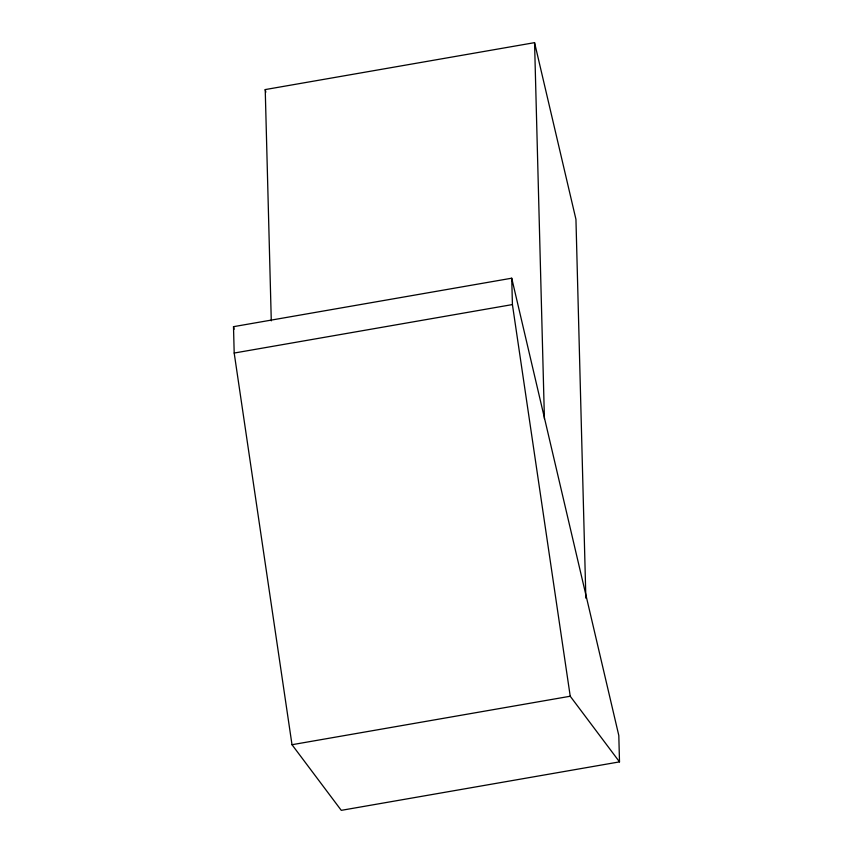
<?xml version="1.0" encoding="UTF-8"?>
<svg xmlns="http://www.w3.org/2000/svg" width="853" height="853" viewBox="0 0 853 853"><rect width="100%" height="100%" fill="white"/><g stroke="black" fill="none" stroke-linecap="round" stroke-linejoin="round"><path stroke-width="1.28" d="M271.286 320.856L265.23 89.576L534.564 42.65L575.946 219.36L585.862 598.188M233.498 326.678L511.725 278.206L618.809 735.521L619.502 761.878L341.275 810.35L292.003 744.712L234.191 353.046L233.498 326.678L234.106 329.269M234.191 353.046L512.418 304.574L511.725 278.206M292.003 744.712L570.23 696.24L619.502 761.878M265.23 89.576L265.837 92.156M512.418 304.574L570.23 696.24M534.564 42.65L544.417 418.812"/></g></svg>
